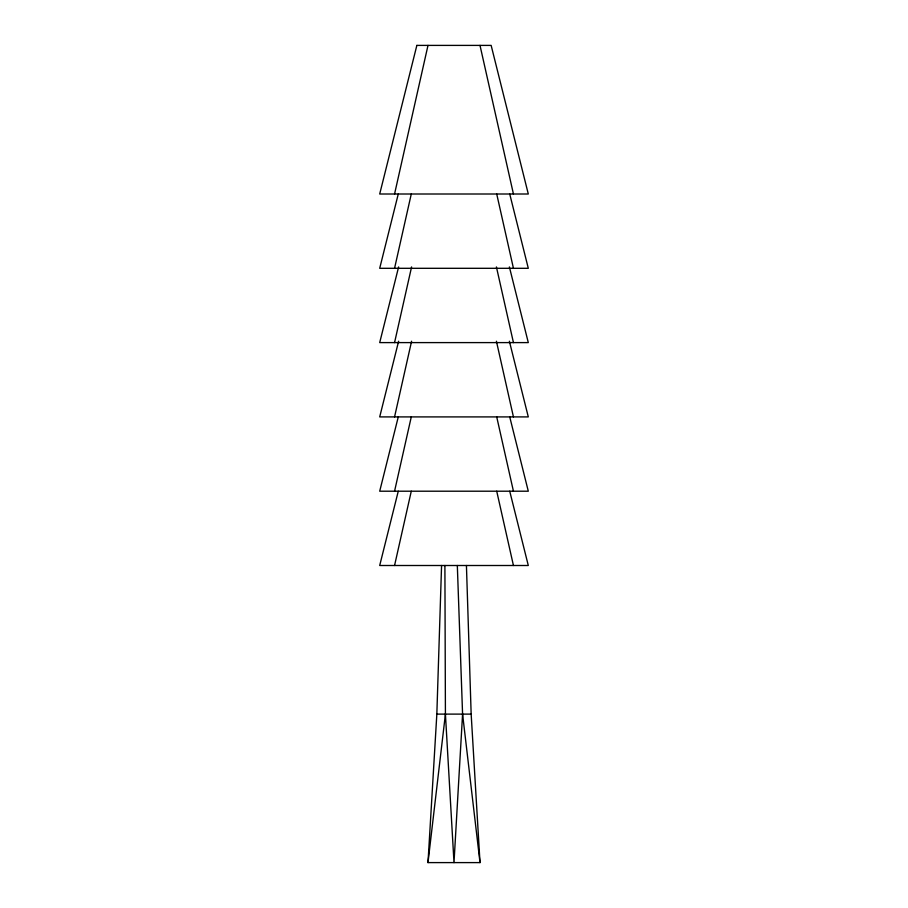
<?xml version="1.0" encoding="UTF-8"?>
<svg xmlns="http://www.w3.org/2000/svg" width="908" height="908" viewBox="0 0 908 908"><rect width="100%" height="100%" fill="white"/><g stroke="black" fill="none" stroke-linecap="round" stroke-linejoin="round"><path stroke-width="1.36" d="M466.428 565.502L471.161 714.108L480.003 862.6L427.997 862.6L436.839 714.108L441.572 565.502M457.326 565.502L462.581 714.108L454 862.6L445.419 714.108L444.897 565.502M427.997 862.6L445.419 714.108M394.56 194.006L427.997 45.4M394.56 268.303L411.279 194.006M394.56 342.6L411.585 266.929M394.56 416.908L411.585 341.226M394.56 491.205L411.279 416.908M394.56 565.502L411.279 491.205M398.272 194.006L379.703 268.303L528.297 268.303L509.729 194.006M398.623 266.929L379.703 342.6L528.297 342.6L509.377 266.929M398.623 341.226L379.703 416.908L528.297 416.908L509.377 341.226M398.272 416.908L379.703 491.205L528.297 491.205L509.729 416.908M398.272 491.205L379.703 565.502L528.297 565.502L509.729 491.205M436.839 714.108L471.161 714.108M480.003 45.4L513.44 194.006M496.721 194.006L513.44 268.303M496.415 266.929L513.44 342.6M496.415 341.226L513.44 416.908M496.721 416.908L513.44 491.205M496.721 491.205L513.44 565.502M462.581 714.108L480.003 862.6M416.851 45.4L379.703 194.006L528.297 194.006L491.149 45.4L416.851 45.4"/></g></svg>
